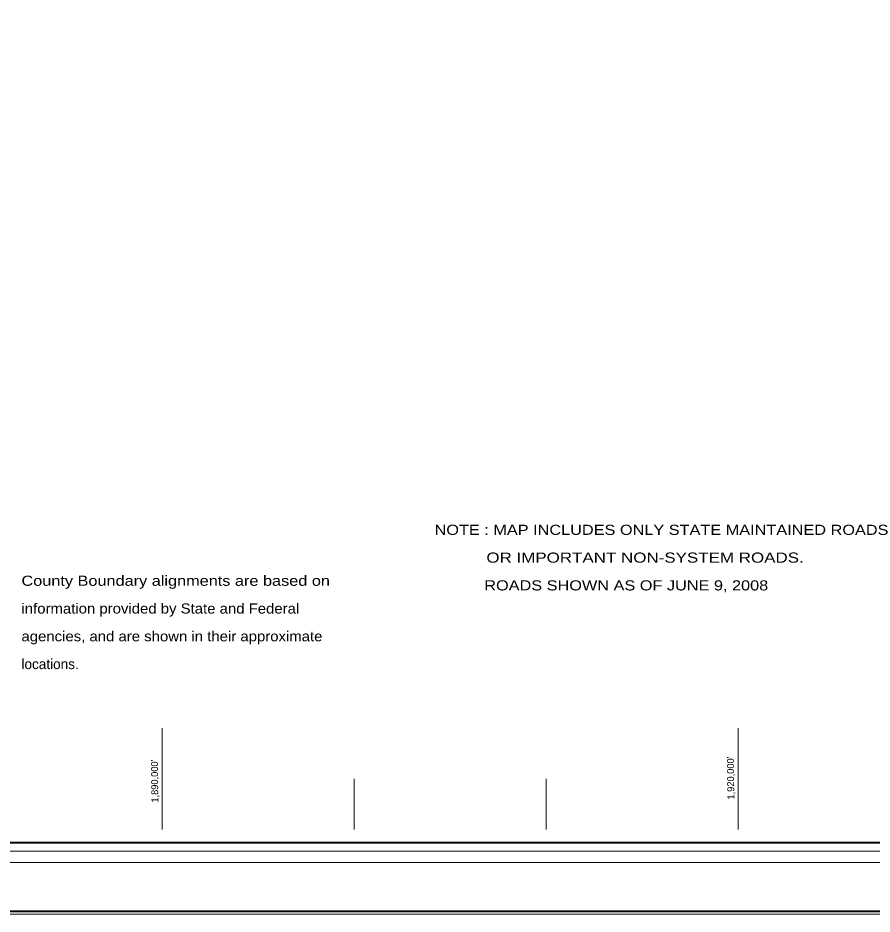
# Model space of a CAD drawing. Extents: x 519197 to 615827, y 260162 to 316559.
# Drawn here: x 573781 to 587342, y 260162 to 274392 of the extents above; entities that cross this region are included whole.
import ezdxf
from ezdxf.enums import TextEntityAlignment as Align

# ---------------------------------------------------------------- set-up
doc = ezdxf.new("R2010")
doc.units = 0
doc.header["$LTSCALE"] = 50
for name, color, linetype, lineweight in [('1', 7, 'Continuous', 25), ('20', 7, 'Continuous', 40), ('61', 7, 'Continuous', 13)]:
    doc.layers.add(name, color=color, linetype=linetype, lineweight=lineweight)

msp = doc.modelspace()

# ---------------------------------------------------------------- linework, layer by layer
at = {"layer": '1', "lineweight": 13}
msp.add_lwpolyline([(615827.17, 260161.58), (519196.53, 260161.58), (519196.53, 316558.62), (615827.17, 316558.62)], close=True, dxfattribs=at)
at = {"layer": '20'}
for points in [[(519231.53, 316527.53), (615792.17, 316527.53), (615792.17, 260200.49), (519231.53, 260200.49)], [(522419.38, 315418.57), (614866.66, 315418.57), (614866.66, 261292.2), (522419.38, 261292.2)]]:
    msp.add_lwpolyline(points, close=True, dxfattribs=at)
at = {"layer": '20', "lineweight": 13}
msp.add_lwpolyline([(522110.19, 315744.03), (522110.19, 260982.92), (522288.74, 261161.6), (522288.74, 315549.2), (614997.27, 315549.2), (614997.27, 261161.6), (522288.74, 261161.6), (522110.19, 260982.92), (615175.85, 260982.92), (615175.85, 315744.03)], close=True, dxfattribs=at)
at = {"layer": '61'}
for p, q in [((576072, 261505.43), (576072, 263114.43)), ((585216, 261505.43), (585216, 263114.43))]:
    msp.add_line(p, q, dxfattribs=at)
for points in [[(579120, 262297.43), (579120, 262299.43), (579120, 262301.43), (579120, 262303.43), (579120, 262305.43), (579120, 262307.43), (579120, 262309.93)], [(579120, 262099.43), (579120, 262101.43), (579120, 262103.43), (579120, 262105.43), (579120, 262107.43), (579120, 262109.43), (579120, 262111.43), (579120, 262113.43), (579120, 262115.43), (579120, 262117.43), (579120, 262119.43), (579120, 262121.43), (579120, 262123.43), (579120, 262125.43), (579120, 262127.43), (579120, 262129.43), (579120, 262131.43), (579120, 262133.43), (579120, 262135.43), (579120, 262137.43), (579120, 262139.43), (579120, 262141.43), (579120, 262143.43), (579120, 262145.43), (579120, 262147.43), (579120, 262149.43), (579120, 262151.43), (579120, 262153.43), (579120, 262155.43), (579120, 262157.43), (579120, 262159.43), (579120, 262161.43), (579120, 262163.43), (579120, 262165.43), (579120, 262167.43), (579120, 262169.43), (579120, 262171.43), (579120, 262173.43), (579120, 262175.43), (579120, 262177.43), (579120, 262179.43), (579120, 262181.43), (579120, 262183.43), (579120, 262185.43), (579120, 262187.43), (579120, 262189.43), (579120, 262191.43), (579120, 262193.43), (579120, 262195.43), (579120, 262197.43), (579120, 262199.43), (579120, 262201.43), (579120, 262203.43), (579120, 262205.43), (579120, 262207.43), (579120, 262209.43), (579120, 262211.43), (579120, 262213.43), (579120, 262215.43), (579120, 262217.43), (579120, 262219.43), (579120, 262221.43), (579120, 262223.43), (579120, 262225.43), (579120, 262227.43), (579120, 262229.43), (579120, 262231.43), (579120, 262233.43), (579120, 262235.43), (579120, 262237.43), (579120, 262239.43), (579120, 262241.43), (579120, 262243.43), (579120, 262245.43), (579120, 262247.43), (579120, 262249.43), (579120, 262251.43), (579120, 262253.43), (579120, 262255.43), (579120, 262257.43), (579120, 262259.43), (579120, 262261.43), (579120, 262263.43), (579120, 262265.43), (579120, 262267.43), (579120, 262269.43), (579120, 262271.43), (579120, 262273.43), (579120, 262275.43), (579120, 262277.43), (579120, 262279.43), (579120, 262281.43), (579120, 262283.43), (579120, 262285.43), (579120, 262287.43), (579120, 262289.43), (579120, 262291.43), (579120, 262293.43), (579120, 262295.43), (579120, 262297.43)], [(582168, 262297.43), (582168, 262299.43), (582168, 262301.43), (582168, 262303.43), (582168, 262305.43), (582168, 262307.43), (582168, 262309.93)], [(582168, 262099.43), (582168, 262101.43), (582168, 262103.43), (582168, 262105.43), (582168, 262107.43), (582168, 262109.43), (582168, 262111.43), (582168, 262113.43), (582168, 262115.43), (582168, 262117.43), (582168, 262119.43), (582168, 262121.43), (582168, 262123.43), (582168, 262125.43), (582168, 262127.43), (582168, 262129.43), (582168, 262131.43), (582168, 262133.43), (582168, 262135.43), (582168, 262137.43), (582168, 262139.43), (582168, 262141.43), (582168, 262143.43), (582168, 262145.43), (582168, 262147.43), (582168, 262149.43), (582168, 262151.43), (582168, 262153.43), (582168, 262155.43), (582168, 262157.43), (582168, 262159.43), (582168, 262161.43), (582168, 262163.43), (582168, 262165.43), (582168, 262167.43), (582168, 262169.43), (582168, 262171.43), (582168, 262173.43), (582168, 262175.43), (582168, 262177.43), (582168, 262179.43), (582168, 262181.43), (582168, 262183.43), (582168, 262185.43), (582168, 262187.43), (582168, 262189.43), (582168, 262191.43), (582168, 262193.43), (582168, 262195.43), (582168, 262197.43), (582168, 262199.43), (582168, 262201.43), (582168, 262203.43), (582168, 262205.43), (582168, 262207.43), (582168, 262209.43), (582168, 262211.43), (582168, 262213.43), (582168, 262215.43), (582168, 262217.43), (582168, 262219.43), (582168, 262221.43), (582168, 262223.43), (582168, 262225.43), (582168, 262227.43), (582168, 262229.43), (582168, 262231.43), (582168, 262233.43), (582168, 262235.43), (582168, 262237.43), (582168, 262239.43), (582168, 262241.43), (582168, 262243.43), (582168, 262245.43), (582168, 262247.43), (582168, 262249.43), (582168, 262251.43), (582168, 262253.43), (582168, 262255.43), (582168, 262257.43), (582168, 262259.43), (582168, 262261.43), (582168, 262263.43), (582168, 262265.43), (582168, 262267.43), (582168, 262269.43), (582168, 262271.43), (582168, 262273.43), (582168, 262275.43), (582168, 262277.43), (582168, 262279.43), (582168, 262281.43), (582168, 262283.43), (582168, 262285.43), (582168, 262287.43), (582168, 262289.43), (582168, 262291.43), (582168, 262293.43), (582168, 262295.43), (582168, 262297.43)], [(579120, 261901.43), (579120, 261903.43), (579120, 261905.43), (579120, 261907.43), (579120, 261909.43), (579120, 261911.43), (579120, 261913.43), (579120, 261915.43), (579120, 261917.43), (579120, 261919.43), (579120, 261921.43), (579120, 261923.43), (579120, 261925.43), (579120, 261927.43), (579120, 261929.43), (579120, 261931.43), (579120, 261933.43), (579120, 261935.43), (579120, 261937.43), (579120, 261939.43), (579120, 261941.43), (579120, 261943.43), (579120, 261945.43), (579120, 261947.43), (579120, 261949.43), (579120, 261951.43), (579120, 261953.43), (579120, 261955.43), (579120, 261957.43), (579120, 261959.43), (579120, 261961.43), (579120, 261963.43), (579120, 261965.43), (579120, 261967.43), (579120, 261969.43), (579120, 261971.43), (579120, 261973.43), (579120, 261975.43), (579120, 261977.43), (579120, 261979.43), (579120, 261981.43), (579120, 261983.43), (579120, 261985.43), (579120, 261987.43), (579120, 261989.43), (579120, 261991.43), (579120, 261993.43), (579120, 261995.43), (579120, 261997.43), (579120, 261999.43), (579120, 262001.43), (579120, 262003.43), (579120, 262005.43), (579120, 262007.43), (579120, 262009.43), (579120, 262011.43), (579120, 262013.43), (579120, 262015.43), (579120, 262017.43), (579120, 262019.43), (579120, 262021.43), (579120, 262023.43), (579120, 262025.43), (579120, 262027.43), (579120, 262029.43), (579120, 262031.43), (579120, 262033.43), (579120, 262035.43), (579120, 262037.43), (579120, 262039.43), (579120, 262041.43), (579120, 262043.43), (579120, 262045.43), (579120, 262047.43), (579120, 262049.43), (579120, 262051.43), (579120, 262053.43), (579120, 262055.43), (579120, 262057.43), (579120, 262059.43), (579120, 262061.43), (579120, 262063.43), (579120, 262065.43), (579120, 262067.43), (579120, 262069.43), (579120, 262071.43), (579120, 262073.43), (579120, 262075.43), (579120, 262077.43), (579120, 262079.43), (579120, 262081.43), (579120, 262083.43), (579120, 262085.43), (579120, 262087.43), (579120, 262089.43), (579120, 262091.43), (579120, 262093.43), (579120, 262095.43), (579120, 262097.43), (579120, 262099.43)], [(582168, 261901.43), (582168, 261903.43), (582168, 261905.43), (582168, 261907.43), (582168, 261909.43), (582168, 261911.43), (582168, 261913.43), (582168, 261915.43), (582168, 261917.43), (582168, 261919.43), (582168, 261921.43), (582168, 261923.43), (582168, 261925.43), (582168, 261927.43), (582168, 261929.43), (582168, 261931.43), (582168, 261933.43), (582168, 261935.43), (582168, 261937.43), (582168, 261939.43), (582168, 261941.43), (582168, 261943.43), (582168, 261945.43), (582168, 261947.43), (582168, 261949.43), (582168, 261951.43), (582168, 261953.43), (582168, 261955.43), (582168, 261957.43), (582168, 261959.43), (582168, 261961.43), (582168, 261963.43), (582168, 261965.43), (582168, 261967.43), (582168, 261969.43), (582168, 261971.43), (582168, 261973.43), (582168, 261975.43), (582168, 261977.43), (582168, 261979.43), (582168, 261981.43), (582168, 261983.43), (582168, 261985.43), (582168, 261987.43), (582168, 261989.43), (582168, 261991.43), (582168, 261993.43), (582168, 261995.43), (582168, 261997.43), (582168, 261999.43), (582168, 262001.43), (582168, 262003.43), (582168, 262005.43), (582168, 262007.43), (582168, 262009.43), (582168, 262011.43), (582168, 262013.43), (582168, 262015.43), (582168, 262017.43), (582168, 262019.43), (582168, 262021.43), (582168, 262023.43), (582168, 262025.43), (582168, 262027.43), (582168, 262029.43), (582168, 262031.43), (582168, 262033.43), (582168, 262035.43), (582168, 262037.43), (582168, 262039.43), (582168, 262041.43), (582168, 262043.43), (582168, 262045.43), (582168, 262047.43), (582168, 262049.43), (582168, 262051.43), (582168, 262053.43), (582168, 262055.43), (582168, 262057.43), (582168, 262059.43), (582168, 262061.43), (582168, 262063.43), (582168, 262065.43), (582168, 262067.43), (582168, 262069.43), (582168, 262071.43), (582168, 262073.43), (582168, 262075.43), (582168, 262077.43), (582168, 262079.43), (582168, 262081.43), (582168, 262083.43), (582168, 262085.43), (582168, 262087.43), (582168, 262089.43), (582168, 262091.43), (582168, 262093.43), (582168, 262095.43), (582168, 262097.43), (582168, 262099.43)], [(579120, 261703.43), (579120, 261705.43), (579120, 261707.43), (579120, 261709.43), (579120, 261711.43), (579120, 261713.43), (579120, 261715.43), (579120, 261717.43), (579120, 261719.43), (579120, 261721.43), (579120, 261723.43), (579120, 261725.43), (579120, 261727.43), (579120, 261729.43), (579120, 261731.43), (579120, 261733.43), (579120, 261735.43), (579120, 261737.43), (579120, 261739.43), (579120, 261741.43), (579120, 261743.43), (579120, 261745.43), (579120, 261747.43), (579120, 261749.43), (579120, 261751.43), (579120, 261753.43), (579120, 261755.43), (579120, 261757.43), (579120, 261759.43), (579120, 261761.43), (579120, 261763.43), (579120, 261765.43), (579120, 261767.43), (579120, 261769.43), (579120, 261771.43), (579120, 261773.43), (579120, 261775.43), (579120, 261777.43), (579120, 261779.43), (579120, 261781.43), (579120, 261783.43), (579120, 261785.43), (579120, 261787.43), (579120, 261789.43), (579120, 261791.43), (579120, 261793.43), (579120, 261795.43), (579120, 261797.43), (579120, 261799.43), (579120, 261801.43), (579120, 261803.43), (579120, 261805.43), (579120, 261807.43), (579120, 261809.43), (579120, 261811.43), (579120, 261813.43), (579120, 261815.43), (579120, 261817.43), (579120, 261819.43), (579120, 261821.43), (579120, 261823.43), (579120, 261825.43), (579120, 261827.43), (579120, 261829.43), (579120, 261831.43), (579120, 261833.43), (579120, 261835.43), (579120, 261837.43), (579120, 261839.43), (579120, 261841.43), (579120, 261843.43), (579120, 261845.43), (579120, 261847.43), (579120, 261849.43), (579120, 261851.43), (579120, 261853.43), (579120, 261855.43), (579120, 261857.43), (579120, 261859.43), (579120, 261861.43), (579120, 261863.43), (579120, 261865.43), (579120, 261867.43), (579120, 261869.43), (579120, 261871.43), (579120, 261873.43), (579120, 261875.43), (579120, 261877.43), (579120, 261879.43), (579120, 261881.43), (579120, 261883.43), (579120, 261885.43), (579120, 261887.43), (579120, 261889.43), (579120, 261891.43), (579120, 261893.43), (579120, 261895.43), (579120, 261897.43), (579120, 261899.43), (579120, 261901.43)], [(582168, 261703.43), (582168, 261705.43), (582168, 261707.43), (582168, 261709.43), (582168, 261711.43), (582168, 261713.43), (582168, 261715.43), (582168, 261717.43), (582168, 261719.43), (582168, 261721.43), (582168, 261723.43), (582168, 261725.43), (582168, 261727.43), (582168, 261729.43), (582168, 261731.43), (582168, 261733.43), (582168, 261735.43), (582168, 261737.43), (582168, 261739.43), (582168, 261741.43), (582168, 261743.43), (582168, 261745.43), (582168, 261747.43), (582168, 261749.43), (582168, 261751.43), (582168, 261753.43), (582168, 261755.43), (582168, 261757.43), (582168, 261759.43), (582168, 261761.43), (582168, 261763.43), (582168, 261765.43), (582168, 261767.43), (582168, 261769.43), (582168, 261771.43), (582168, 261773.43), (582168, 261775.43), (582168, 261777.43), (582168, 261779.43), (582168, 261781.43), (582168, 261783.43), (582168, 261785.43), (582168, 261787.43), (582168, 261789.43), (582168, 261791.43), (582168, 261793.43), (582168, 261795.43), (582168, 261797.43), (582168, 261799.43), (582168, 261801.43), (582168, 261803.43), (582168, 261805.43), (582168, 261807.43), (582168, 261809.43), (582168, 261811.43), (582168, 261813.43), (582168, 261815.43), (582168, 261817.43), (582168, 261819.43), (582168, 261821.43), (582168, 261823.43), (582168, 261825.43), (582168, 261827.43), (582168, 261829.43), (582168, 261831.43), (582168, 261833.43), (582168, 261835.43), (582168, 261837.43), (582168, 261839.43), (582168, 261841.43), (582168, 261843.43), (582168, 261845.43), (582168, 261847.43), (582168, 261849.43), (582168, 261851.43), (582168, 261853.43), (582168, 261855.43), (582168, 261857.43), (582168, 261859.43), (582168, 261861.43), (582168, 261863.43), (582168, 261865.43), (582168, 261867.43), (582168, 261869.43), (582168, 261871.43), (582168, 261873.43), (582168, 261875.43), (582168, 261877.43), (582168, 261879.43), (582168, 261881.43), (582168, 261883.43), (582168, 261885.43), (582168, 261887.43), (582168, 261889.43), (582168, 261891.43), (582168, 261893.43), (582168, 261895.43), (582168, 261897.43), (582168, 261899.43), (582168, 261901.43)], [(579120, 261505.43), (579120, 261507.43), (579120, 261509.43), (579120, 261511.43), (579120, 261513.43), (579120, 261515.43), (579120, 261517.43), (579120, 261519.43), (579120, 261521.43), (579120, 261523.43), (579120, 261525.43), (579120, 261527.43), (579120, 261529.43), (579120, 261531.43), (579120, 261533.43), (579120, 261535.43), (579120, 261537.43), (579120, 261539.43), (579120, 261541.43), (579120, 261543.43), (579120, 261545.43), (579120, 261547.43), (579120, 261549.43), (579120, 261551.43), (579120, 261553.43), (579120, 261555.43), (579120, 261557.43), (579120, 261559.43), (579120, 261561.43), (579120, 261563.43), (579120, 261565.43), (579120, 261567.43), (579120, 261569.43), (579120, 261571.43), (579120, 261573.43), (579120, 261575.43), (579120, 261577.43), (579120, 261579.43), (579120, 261581.43), (579120, 261583.43), (579120, 261585.43), (579120, 261587.43), (579120, 261589.43), (579120, 261591.43), (579120, 261593.43), (579120, 261595.43), (579120, 261597.43), (579120, 261599.43), (579120, 261601.43), (579120, 261603.43), (579120, 261605.43), (579120, 261607.43), (579120, 261609.43), (579120, 261611.43), (579120, 261613.43), (579120, 261615.43), (579120, 261617.43), (579120, 261619.43), (579120, 261621.43), (579120, 261623.43), (579120, 261625.43), (579120, 261627.43), (579120, 261629.43), (579120, 261631.43), (579120, 261633.43), (579120, 261635.43), (579120, 261637.43), (579120, 261639.43), (579120, 261641.43), (579120, 261643.43), (579120, 261645.43), (579120, 261647.43), (579120, 261649.43), (579120, 261651.43), (579120, 261653.43), (579120, 261655.43), (579120, 261657.43), (579120, 261659.43), (579120, 261661.43), (579120, 261663.43), (579120, 261665.43), (579120, 261667.43), (579120, 261669.43), (579120, 261671.43), (579120, 261673.43), (579120, 261675.43), (579120, 261677.43), (579120, 261679.43), (579120, 261681.43), (579120, 261683.43), (579120, 261685.43), (579120, 261687.43), (579120, 261689.43), (579120, 261691.43), (579120, 261693.43), (579120, 261695.43), (579120, 261697.43), (579120, 261699.43), (579120, 261701.43), (579120, 261703.43)], [(582168, 261505.43), (582168, 261507.43), (582168, 261509.43), (582168, 261511.43), (582168, 261513.43), (582168, 261515.43), (582168, 261517.43), (582168, 261519.43), (582168, 261521.43), (582168, 261523.43), (582168, 261525.43), (582168, 261527.43), (582168, 261529.43), (582168, 261531.43), (582168, 261533.43), (582168, 261535.43), (582168, 261537.43), (582168, 261539.43), (582168, 261541.43), (582168, 261543.43), (582168, 261545.43), (582168, 261547.43), (582168, 261549.43), (582168, 261551.43), (582168, 261553.43), (582168, 261555.43), (582168, 261557.43), (582168, 261559.43), (582168, 261561.43), (582168, 261563.43), (582168, 261565.43), (582168, 261567.43), (582168, 261569.43), (582168, 261571.43), (582168, 261573.43), (582168, 261575.43), (582168, 261577.43), (582168, 261579.43), (582168, 261581.43), (582168, 261583.43), (582168, 261585.43), (582168, 261587.43), (582168, 261589.43), (582168, 261591.43), (582168, 261593.43), (582168, 261595.43), (582168, 261597.43), (582168, 261599.43), (582168, 261601.43), (582168, 261603.43), (582168, 261605.43), (582168, 261607.43), (582168, 261609.43), (582168, 261611.43), (582168, 261613.43), (582168, 261615.43), (582168, 261617.43), (582168, 261619.43), (582168, 261621.43), (582168, 261623.43), (582168, 261625.43), (582168, 261627.43), (582168, 261629.43), (582168, 261631.43), (582168, 261633.43), (582168, 261635.43), (582168, 261637.43), (582168, 261639.43), (582168, 261641.43), (582168, 261643.43), (582168, 261645.43), (582168, 261647.43), (582168, 261649.43), (582168, 261651.43), (582168, 261653.43), (582168, 261655.43), (582168, 261657.43), (582168, 261659.43), (582168, 261661.43), (582168, 261663.43), (582168, 261665.43), (582168, 261667.43), (582168, 261669.43), (582168, 261671.43), (582168, 261673.43), (582168, 261675.43), (582168, 261677.43), (582168, 261679.43), (582168, 261681.43), (582168, 261683.43), (582168, 261685.43), (582168, 261687.43), (582168, 261689.43), (582168, 261691.43), (582168, 261693.43), (582168, 261695.43), (582168, 261697.43), (582168, 261699.43), (582168, 261701.43), (582168, 261703.43)]]:
    msp.add_lwpolyline(points, dxfattribs=at)

# ---------------------------------------------------------------- texts
at = {"layer": '20'}
for s, width, p in [('NOTE : MAP INCLUDES ONLY STATE MAINTAINED ROADS', 1.2, (580395.55, 266182.84)), ('           OR IMPORTANT NON-SYSTEM ROADS.', 1.25, (580395.55, 265741.84)), ('County Boundary alignments are based on ', 1.2, (573837.18, 265374.59)), ('           ROADS SHOWN AS OF JUNE 9, 2008   ', 1.2, (580395.55, 265300.84)), ('information provided by State and Federal ', 1.1, (573837.18, 264933.59)), ('agencies, and are shown in their approximate ', 1.1, (573837.18, 264492.59))]:
    msp.add_text(s, height=161, dxfattribs=dict(at, width=width)).set_placement(p)
msp.add_text('locations.', height=161, dxfattribs=at).set_placement((573837.18, 264051.59))
at = {"layer": '61'}
for s, p in [("1,890,000'", (576007, 262273.65)), ("1,920,000'", (585151, 262322.46))]:
    msp.add_text(s, height=110, rotation=90.655, dxfattribs=at).set_placement(p, align=Align.CENTER)

doc.saveas('drawing.dxf')
